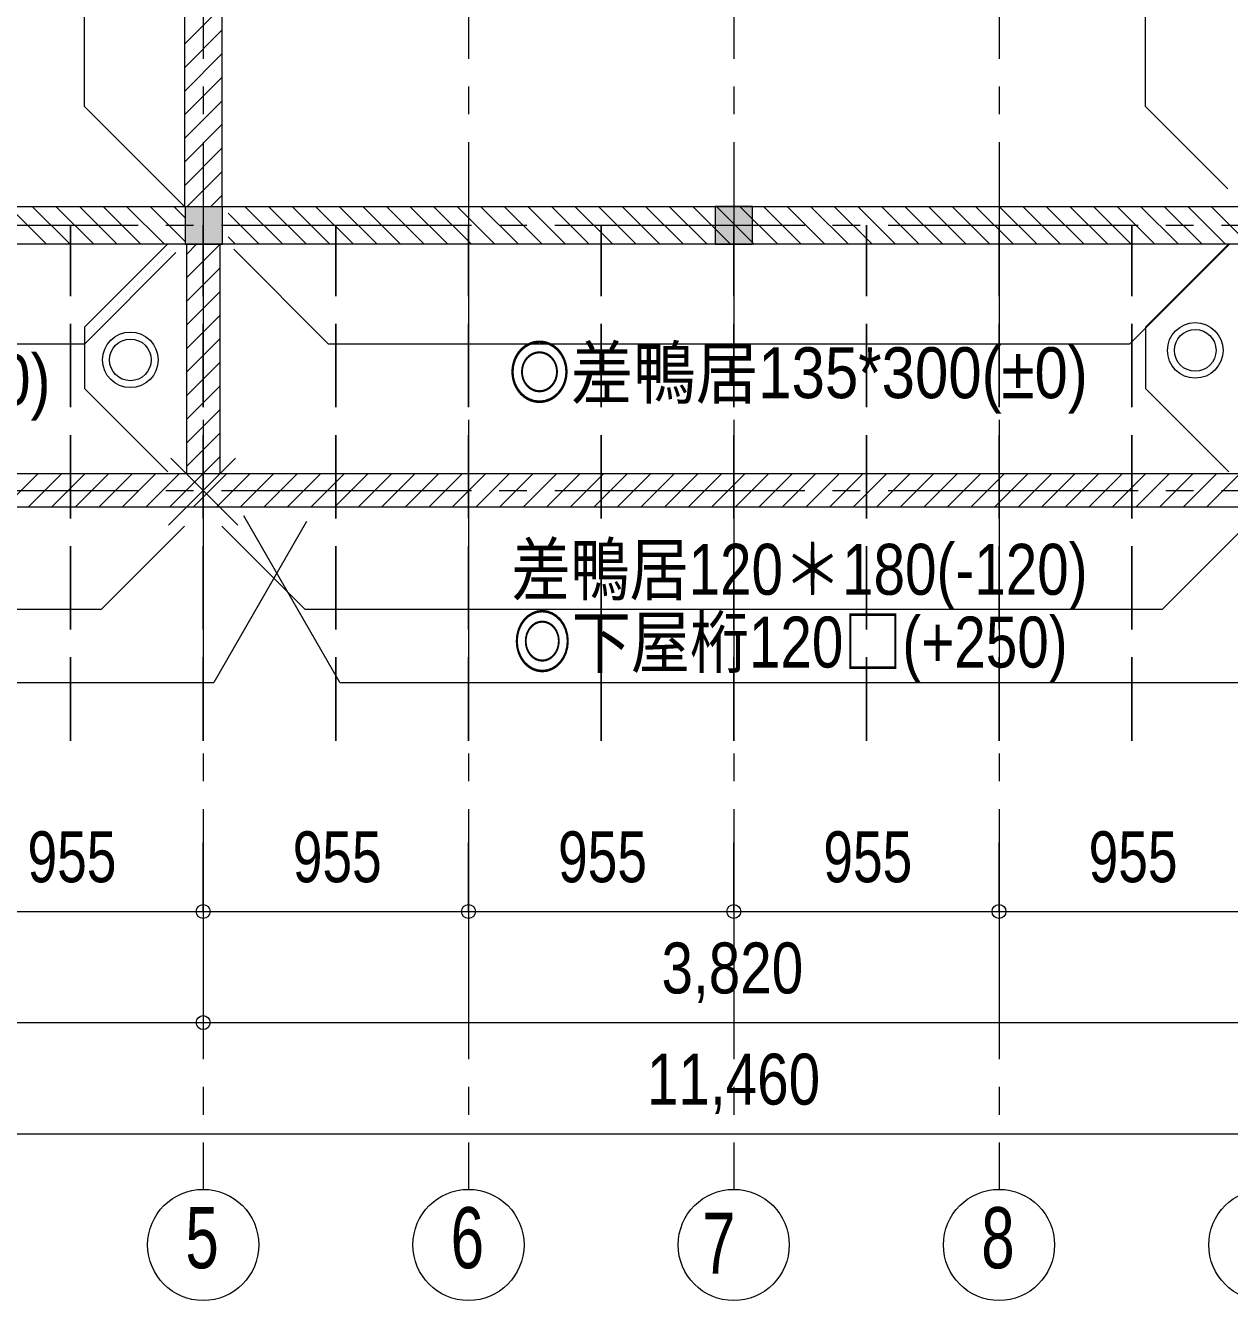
# Model space of a CAD drawing. Units: millimetres at full size, sheet at 1:100. Extents: x -20206 to -461, y -13906 to 13689.
# Drawn here: x -14511 to -10177, y -13730 to -9142 of the extents above; entities that cross this region are included whole.
import ezdxf
from ezdxf.enums import TextEntityAlignment as Align

# ---------------------------------------------------------------- set-up
doc = ezdxf.new("R2010")
doc.units = ezdxf.units.MM
doc.header["$LTSCALE"] = 100
doc.header["$PDMODE"] = 32
doc.header["$PDSIZE"] = 50
doc.linetypes.add('CHAIN2', pattern=[12, 9, -1, 1, -1])
doc.linetypes.add('DASHED3', pattern=[4, 3, -1])
for name, color, linetype, lineweight in [('1-0_通り心', 253, 'CHAIN2', 9), ('1-1_構造・躯体', 7, 'Continuous', 18), ('1-3_仕上げ', 3, 'DASHED3', 25), ('1-4_見え掛り', 5, 'Continuous', 15), ('1-B_予備', 4, 'Continuous', 9), ('1-C_ハッチ', 253, 'Continuous', 9), ('1-D_寸法', 4, 'Continuous', 9), ('1-E_文字', 3, 'Continuous', 9), ('1-F_補助線', 3, 'Continuous', 9)]:
    doc.layers.add(name, color=color, linetype=linetype, lineweight=lineweight)
doc.styles.add('ＭＳ Ｐゴシック', font='')
doc.styles.get('ＭＳ Ｐゴシック').set_extended_font_data('MS PGothic')

# ---------------------------------------------------------------- blocks, each defined once
blk = doc.blocks.new('5')
at = {"layer": '1-E_文字', "color": 4}
blk.add_circle((1.4, 43.1), 200, dxfattribs=at)
at = {"layer": '1-E_文字', "style": 'ＭＳ Ｐゴシック', "width": 0.75}
blk.add_text('5', height=219.9, dxfattribs=at).set_placement((-62.6, -106.9), align=Align.BOTTOM_LEFT)
blk = doc.blocks.new('6')
at = {"layer": '1-E_文字', "color": 4}
blk.add_circle((1.4, 43.1), 200, dxfattribs=at)
at = {"layer": '1-E_文字', "style": 'ＭＳ Ｐゴシック', "width": 0.75}
blk.add_text('6', height=219.9, dxfattribs=at).set_placement((-62.6, -106.9), align=Align.BOTTOM_LEFT)
blk = doc.blocks.new('7')
at = {"layer": '1-E_文字', "color": 4}
blk.add_circle((13.8, 48), 200, dxfattribs=at)
at = {"layer": '1-E_文字', "style": 'ＭＳ Ｐゴシック', "width": 0.75}
blk.add_text('7', height=219.9, dxfattribs=at).set_placement((-100, -121.9), align=Align.BOTTOM_LEFT)
blk = doc.blocks.new('8')
at = {"layer": '1-E_文字', "color": 4}
blk.add_circle((1.4, 43.1), 200, dxfattribs=at)
at = {"layer": '1-E_文字', "style": 'ＭＳ Ｐゴシック', "width": 0.75}
blk.add_text('8', height=219.9, dxfattribs=at).set_placement((-62.6, -106.9), align=Align.BOTTOM_LEFT)
blk = doc.blocks.new('9')
at = {"layer": '1-E_文字', "color": 4}
blk.add_circle((1.4, 43.1), 200, dxfattribs=at)
at = {"layer": '1-E_文字', "style": 'ＭＳ Ｐゴシック', "width": 0.75}
blk.add_text('9', height=219.9, dxfattribs=at).set_placement((-62.6, -106.9), align=Align.BOTTOM_LEFT)

msp = doc.modelspace()

# ---------------------------------------------------------------- linework, layer by layer
at = {"layer": '1-0_通り心'}
for p, q in [((-13871.7, -1161.4), (-13871.7, -13330)), ((-12916.7, -1161.4), (-12916.7, -13330)), ((-11961.7, -1161.4), (-11961.7, -13330)), ((-11006.7, -1161.4), (-11006.7, -13330)), ((-19806.3, -9860.5), (-4970.9, -9860.5)), ((-19806.3, -10815.5), (-4970.9, -10815.5))]:
    msp.add_line(p, q, dxfattribs=at)
at = {"layer": '1-1_構造・躯体', "color": 6, "lineweight": 20}
for p, q in [((-11894.2, -9794.3), (-12029.2, -9794.3)), ((-12029.2, -9928), (-11894.2, -9928)), ((-12029.2, -9929.3), (-11894.2, -9929.3))]:
    msp.add_line(p, q, dxfattribs=at)
msp.add_lwpolyline([(-13937.2, -9929.3), (-13802.2, -9929.3), (-13802.2, -9794.3), (-13937.2, -9794.3)], close=True, dxfattribs=at)
msp.add_lwpolyline([(-11894.2, -9929.3), (-11894.2, -9793), (-12029.2, -9793), (-12029.2, -9929.3)], dxfattribs=at)
at = {"layer": '1-3_仕上げ'}
for p, q in [((-14349.2, -11715.5), (-14349.2, -9860.5)), ((-13871.7, -11715.5), (-13871.7, -9860.5)), ((-13394.2, -11715.5), (-13394.2, -9860.5)), ((-12916.7, -11715.5), (-12916.7, -9860.5)), ((-12439.2, -11715.5), (-12439.2, -9860.5)), ((-11961.7, -11715.5), (-11961.7, -9860.5)), ((-11484.2, -11715.5), (-11484.2, -9860.5)), ((-11006.7, -11715.5), (-11006.7, -9860.5)), ((-10529.2, -11715.5), (-10529.2, -9860.5))]:
    msp.add_line(p, q, dxfattribs=at)
at = {"layer": '1-4_見え掛り'}
for p, q in [((-13939.2, -6130.2), (-13939.2, -9793)), ((-13804.2, -6130.2), (-13804.2, -9793)), ((-16646.7, -9793), (-13804.2, -9793)), ((-13804.2, -9793), (-10119.2, -9793)), ((-16646.7, -9928), (-13804.2, -9928)), ((-13931.7, -9929.3), (-13931.7, -10755.5)), ((-13811.7, -9929.3), (-13811.7, -10755.5)), ((-13804.2, -9928), (-10119.2, -9928)), ((-6291.7, -10755.5), (-17631.7, -10755.5)), ((-6291.7, -10875.5), (-17631.7, -10875.5))]:
    msp.add_line(p, q, dxfattribs=at)
at = {"layer": '1-B_予備'}
for p, q in [((-14299.2, -9433), (-14299.2, -6504.1)), ((-13939.2, -9793), (-14298.7, -9433.5)), ((-13999.2, -9928), (-14299.2, -10228)), ((-13761.5, -9946.6), (-13420.1, -10288)), ((-10177.3, -9928.5), (-10536.7, -10288)), ((-10179.2, -9928), (-10479.2, -10228)), ((-13970.3, -9959), (-14299.2, -10288)), ((-14299.2, -10228), (-14299.2, -10448)), ((-10479.2, -10228), (-10479.2, -10448)), ((-14298.7, -10288), (-16285.1, -10288)), ((-10536.7, -10288), (-13420.1, -10288)), ((-13999.2, -10748), (-14299.2, -10448)), ((-10179.2, -10748), (-10479.2, -10448)), ((-13379.9, -11505.5), (-13725.9, -10906.2)), ((-13939.2, -10943), (-14239.2, -11243)), ((-13499.5, -10926.9), (-13833.5, -11505.5)), ((-13804.2, -10943), (-13504.2, -11243)), ((-10119.2, -10943), (-10419.2, -11243)), ((-14239.2, -11243), (-17324.2, -11243)), ((-10419.2, -11243), (-13504.2, -11243)), ((-17488, -11505.5), (-13833.5, -11505.5)), ((-13379.9, -11505.5), (-10028.7, -11505.5))]:
    msp.add_line(p, q, dxfattribs=at)
at = {"layer": '1-B_予備', "color": 3, "lineweight": 25}
for p, q in [((-13996.7, -10940.5), (-13754.9, -10698.6)), ((-13746.7, -10940.5), (-13988.6, -10698.6))]:
    msp.add_line(p, q, dxfattribs=at)
at = {"layer": '1-B_予備'}
msp.add_lwpolyline([(-10183, -9729.2), (-10479.2, -9433), (-10479.2, -6504.1)], dxfattribs=at)
at = {"layer": '1-B_予備', "color": 8}
for points in [[(-13802.2, -9794.3), (-13937.2, -9794.3), (-13802.2, -9929.3), (-13937.2, -9929.3)], [(-11894.2, -9793), (-12029.2, -9793), (-11894.2, -9928), (-12029.2, -9928)], [(-11894.2, -9794.3), (-12029.2, -9794.3), (-11894.2, -9929.3), (-12029.2, -9929.3)]]:
    msp.add_solid(points, dxfattribs=at)
at = {"layer": '1-C_ハッチ'}
for p, q in [((-13939.2, -9209.4), (-13804.2, -9074.4)), ((-13939.2, -9294.2), (-13804.2, -9159.2)), ((-13939.2, -9379.1), (-13804.2, -9244.1)), ((-13939.2, -9463.9), (-13804.2, -9328.9)), ((-13939.2, -9548.8), (-13804.2, -9413.8)), ((-13939.2, -9633.6), (-13804.2, -9498.6)), ((-13939.2, -9718.5), (-13804.2, -9583.5)), ((-13930.2, -9794.3), (-13804.2, -9668.3)), ((-13845.4, -9794.3), (-13804.2, -9753.2)), ((-14436.6, -9928), (-14571.6, -9793)), ((-14351.8, -9928), (-14486.8, -9793)), ((-14266.9, -9928), (-14401.9, -9793)), ((-14182, -9928), (-14317, -9793)), ((-14097.2, -9928), (-14232.2, -9793)), ((-14012.3, -9928), (-14147.3, -9793)), ((-13936.5, -9918.9), (-14062.5, -9793)), ((-13936.5, -9834.1), (-13977.6, -9793)), ((-13671.3, -9928), (-13781.7, -9817.5)), ((-13586.5, -9928), (-13721.5, -9793)), ((-13501.6, -9928), (-13636.6, -9793)), ((-13416.7, -9928), (-13551.7, -9793)), ((-13331.9, -9928), (-13466.9, -9793)), ((-13247, -9928), (-13382, -9793)), ((-13162.2, -9928), (-13297.2, -9793)), ((-13077.3, -9928), (-13212.3, -9793)), ((-12992.5, -9928), (-13127.5, -9793)), ((-12907.6, -9928), (-13042.6, -9793)), ((-12822.8, -9928), (-12957.8, -9793)), ((-12737.9, -9928), (-12872.9, -9793)), ((-12653.1, -9928), (-12788.1, -9793)), ((-12568.2, -9928), (-12703.2, -9793)), ((-12483.4, -9928), (-12618.4, -9793)), ((-12398.5, -9928), (-12533.5, -9793)), ((-12313.7, -9928), (-12448.7, -9793)), ((-12228.8, -9928), (-12363.8, -9793)), ((-12144, -9928), (-12279, -9793)), ((-12059.1, -9928), (-12194.1, -9793)), ((-11974.3, -9928), (-12109.3, -9793)), ((-11889.4, -9928), (-12024.4, -9793)), ((-11804.5, -9928), (-11939.5, -9793)), ((-11719.7, -9928), (-11854.7, -9793)), ((-11634.8, -9928), (-11769.8, -9793)), ((-11550, -9928), (-11685, -9793)), ((-11465.1, -9928), (-11600.1, -9793)), ((-11380.3, -9928), (-11515.3, -9793)), ((-11295.4, -9928), (-11430.4, -9793)), ((-11210.6, -9928), (-11345.6, -9793)), ((-11125.7, -9928), (-11260.7, -9793)), ((-11040.9, -9928), (-11175.9, -9793)), ((-10956, -9928), (-11091, -9793)), ((-10871.2, -9928), (-11006.2, -9793)), ((-10786.3, -9928), (-10921.3, -9793)), ((-10701.5, -9928), (-10836.5, -9793)), ((-10616.6, -9928), (-10751.6, -9793)), ((-10531.8, -9928), (-10666.8, -9793)), ((-10446.9, -9928), (-10581.9, -9793)), ((-10362, -9928), (-10497, -9793)), ((-10277.2, -9928), (-10412.2, -9793)), ((-10192.3, -9928), (-10327.3, -9793)), ((-10116.5, -9918.9), (-10242.5, -9793)), ((-13756.2, -9928), (-13781.7, -9902.4)), ((-13931.7, -9965.5), (-13894.1, -9928)), ((-13931.7, -10050.4), (-13811.7, -9930.4)), ((-13931.7, -10135.3), (-13811.7, -10015.3)), ((-13931.7, -10220.1), (-13811.7, -10100.1)), ((-13931.7, -10305), (-13811.7, -10185)), ((-13931.7, -10389.8), (-13811.7, -10269.8)), ((-13931.7, -10474.7), (-13811.7, -10354.7)), ((-13931.7, -10559.5), (-13811.7, -10439.5)), ((-13931.7, -10644.4), (-13811.7, -10524.4)), ((-13931.7, -10729.2), (-13811.7, -10609.2)), ((-13873.1, -10755.5), (-13811.7, -10694.1)), ((-14587.1, -10875.5), (-14467.1, -10755.5)), ((-14502.2, -10875.5), (-14382.2, -10755.5)), ((-14417.4, -10875.5), (-14297.4, -10755.5)), ((-14332.5, -10875.5), (-14212.5, -10755.5)), ((-14247.7, -10875.5), (-14127.7, -10755.5)), ((-14162.8, -10875.5), (-14042.8, -10755.5)), ((-14078, -10875.5), (-13958, -10755.5)), ((-13993.1, -10875.5), (-13873.1, -10755.5)), ((-13908.3, -10875.5), (-13788.3, -10755.5)), ((-13823.4, -10875.5), (-13703.4, -10755.5)), ((-13738.6, -10875.5), (-13618.6, -10755.5)), ((-13653.7, -10875.5), (-13533.7, -10755.5)), ((-13568.9, -10875.5), (-13448.9, -10755.5)), ((-13484, -10875.5), (-13364, -10755.5)), ((-13399.1, -10875.5), (-13279.1, -10755.5)), ((-13314.3, -10875.5), (-13194.3, -10755.5)), ((-13229.4, -10875.5), (-13109.4, -10755.5)), ((-13144.6, -10875.5), (-13024.6, -10755.5)), ((-13059.7, -10875.5), (-12939.7, -10755.5)), ((-12974.9, -10875.5), (-12854.9, -10755.5)), ((-12890, -10875.5), (-12770, -10755.5)), ((-12805.2, -10875.5), (-12685.2, -10755.5)), ((-12720.3, -10875.5), (-12600.3, -10755.5)), ((-12635.5, -10875.5), (-12515.5, -10755.5)), ((-12550.6, -10875.5), (-12430.6, -10755.5)), ((-12465.8, -10875.5), (-12345.8, -10755.5)), ((-12380.9, -10875.5), (-12260.9, -10755.5)), ((-12296.1, -10875.5), (-12176.1, -10755.5)), ((-12211.2, -10875.5), (-12091.2, -10755.5)), ((-12126.4, -10875.5), (-12006.4, -10755.5)), ((-12041.5, -10875.5), (-11921.5, -10755.5)), ((-11956.7, -10875.5), (-11836.7, -10755.5)), ((-11871.8, -10875.5), (-11751.8, -10755.5)), ((-11786.9, -10875.5), (-11666.9, -10755.5)), ((-11702.1, -10875.5), (-11582.1, -10755.5)), ((-11617.2, -10875.5), (-11497.2, -10755.5)), ((-11532.4, -10875.5), (-11412.4, -10755.5)), ((-11447.5, -10875.5), (-11327.5, -10755.5)), ((-11362.7, -10875.5), (-11242.7, -10755.5)), ((-11277.8, -10875.5), (-11157.8, -10755.5)), ((-11193, -10875.5), (-11073, -10755.5)), ((-11108.1, -10875.5), (-10988.1, -10755.5)), ((-11023.3, -10875.5), (-10903.3, -10755.5)), ((-10938.4, -10875.5), (-10818.4, -10755.5)), ((-10853.6, -10875.5), (-10733.6, -10755.5)), ((-10768.7, -10875.5), (-10648.7, -10755.5)), ((-10683.9, -10875.5), (-10563.9, -10755.5)), ((-10599, -10875.5), (-10479, -10755.5)), ((-10514.2, -10875.5), (-10394.2, -10755.5)), ((-10429.3, -10875.5), (-10309.3, -10755.5)), ((-10344.4, -10875.5), (-10224.4, -10755.5)), ((-10259.6, -10875.5), (-10139.6, -10755.5))]:
    msp.add_line(p, q, dxfattribs=at)
at = {"layer": '1-D_寸法'}
for p, q in [((-13871.7, -12330), (-13871.7, -12082)), ((-12916.7, -12330), (-12916.7, -12082)), ((-11961.7, -12330), (-11961.7, -12082)), ((-11006.7, -12330), (-11006.7, -12082)), ((-14826.7, -12330), (-13871.7, -12330)), ((-13871.7, -12330), (-12916.7, -12330)), ((-12916.7, -12330), (-11961.7, -12330)), ((-11961.7, -12330), (-11006.7, -12330)), ((-11006.7, -12330), (-10051.7, -12330)), ((-17691.7, -12730), (-13871.7, -12730)), ((-13871.7, -12730), (-10051.7, -12730)), ((-17691.7, -13130), (-6231.7, -13130))]:
    msp.add_line(p, q, dxfattribs=at)
for p in [(-13871.7, -12330), (-12916.7, -12330), (-11961.7, -12330), (-11006.7, -12330), (-13871.7, -12730)]:
    msp.add_point(p, dxfattribs=at)
at = {"layer": '1-E_文字', "color": 4}
for centre, radius in [((-10300.4, -10311), 100), ((-14133.9, -10345.1), 100), ((-14133.9, -10345.1), 75), ((-10300.4, -10311), 75)]:
    msp.add_circle(centre, radius, dxfattribs=at)

# ---------------------------------------------------------------- block references
at = {"layer": '1-F_補助線'}
for name, p in [('5', (-13873.1, -13573.1)), ('6', (-12918.1, -13573.1)), ('7', (-11975.6, -13578)), ('8', (-11008.1, -13573.1)), ('9', (-10053.1, -13573.1))]:
    msp.add_blockref(name, p, dxfattribs=at)

# ---------------------------------------------------------------- texts
at = {"layer": '1-D_寸法', "color": 3, "style": 'ＭＳ Ｐゴシック'}
for s, width, p in [('955', 0.8, (-14504.2, -12280)), ('955', 0.8, (-13549.2, -12280)), ('955', 0.8, (-12594.2, -12280)), ('955', 0.8, (-11639.2, -12280)), ('955', 0.8, (-10684.2, -12280)), ('3,820', 0.85, (-12221.7, -12680)), ('11,460', 0.85, (-12274.2, -13080))]:
    msp.add_text(s, height=183.3, dxfattribs=dict(at, width=width)).set_placement(p, align=Align.BOTTOM_LEFT)
at = {"layer": '1-E_文字', "style": 'ＭＳ Ｐゴシック'}
for s, width, p in [('◎差鴨居135*300(±0) ', 0.9, (-12773.6, -10538)), ('◎差鴨居135*300(±0) ', 0.9, (-16507.6, -10563.5)), ('差鴨居120＊180(-120) ', 0.85, (-12761.9, -11245.4)), ('◎下屋桁120□(+250)', 0.85, (-12757.3, -11507.2))]:
    msp.add_text(s, height=183.3, dxfattribs=dict(at, width=width)).set_placement(p, align=Align.BOTTOM_LEFT)

doc.saveas('drawing.dxf')
